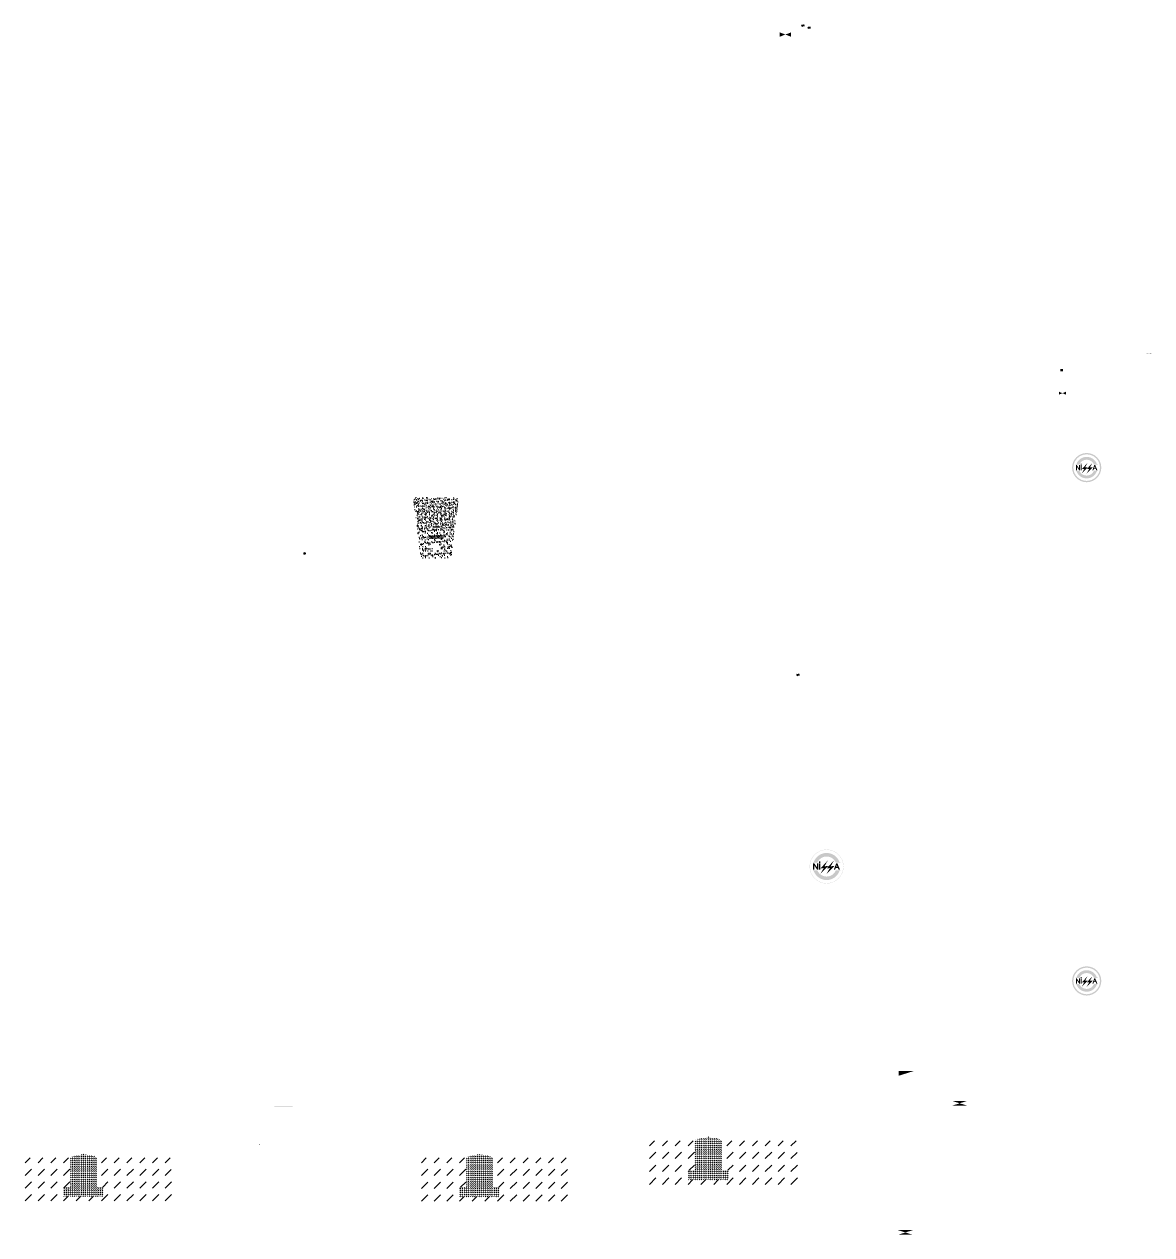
# Model space of a CAD drawing. Header units: metres. Extents: x 665631 to 671054, y 4275967 to 4279024.
# Drawn here: x 669950 to 671054, y 4277838 to 4279024 of the extents above; entities that cross this region are included whole.
import ezdxf

# ---------------------------------------------------------------- set-up
doc = ezdxf.new("R2010")
doc.units = ezdxf.units.M
doc.linetypes.add('T_TOPRAK', pattern=[4.35, 2.35, -1, 0, -1])
doc.layers.get('0').update_dxf_attribs({"color": 5, "lineweight": 0})
doc.layers.add('00-03', color=141, linetype='Continuous')
doc.layers.add('MEV.AD DİREK', color=30, linetype='Continuous')
for name, color, linetype, lineweight in [('GÖRÜNÜŞ 03', 40, 'Continuous', 20), ('KANAL_TIPLER', 5, 'Continuous', 0), ('priz linyesi', 170, 'Continuous', 20), ('YAZI', 30, 'Continuous', 15), ('ÇİZGİ020', 4, 'Continuous', 20)]:
    doc.layers.add(name, color=color, linetype=linetype, lineweight=lineweight)

msp = doc.modelspace()

# ---------------------------------------------------------------- hatches: boundary and pattern name
at = {"linetype": 'Continuous', "lineweight": 25, "ltscale": 3}
h = msp.add_hatch(color=7, dxfattribs=at)
h.paths.add_polyline_path([(670689.3732438901, 4279015.628694859), (670689.3732438901, 4279011.337705956), (670694.972588121, 4279013.483200407)])
h.paths.add_polyline_path([(670694.972588121, 4279013.483200407), (670700.5719323513, 4279011.337705956), (670700.5719323513, 4279015.628694859)])
h = msp.add_hatch(color=7)
h.set_gradient(color1=(17, 22, 90), color2=(17, 22, 90), tint=1)
h.paths.add_polyline_path([(670979.4744885692, 4278591.894796846), (670979.4744885692, 4278586.899616999), (670980.4098053217, 4278586.899616999), (670980.4098053217, 4278590.163145264), (670982.5854908319, 4278586.899616999), (670983.4800767865, 4278586.899616999), (670983.4800767865, 4278591.894796846), (670982.5447600338, 4278591.894796846), (670982.5447600338, 4278588.63126858), (670980.3690745238, 4278591.894796846)])
h.paths.add_polyline_path([(670979.6440007496, 4278591.725284665), (670979.6440007496, 4278587.069129179), (670980.2402931413, 4278587.069129179), (670980.2402931413, 4278590.723005963), (670982.6762109977, 4278587.069129179), (670983.3105646061, 4278587.069129179), (670983.3105646061, 4278591.725284665), (670982.7142722142, 4278591.725284665), (670982.7142722142, 4278588.071407881), (670980.2783543579, 4278591.725284665)], flags=16)
h = msp.add_hatch(color=7)
h.set_gradient(color1=(255, 0, 0), color2=(255, 0, 0), tint=1)
h.paths.add_polyline_path([(670980.2402931413, 4278590.723005963), (670982.6762109977, 4278587.069129179), (670983.3105646061, 4278587.069129179), (670983.3105646061, 4278591.725284665), (670982.7142722142, 4278591.725284665), (670982.7142722142, 4278588.071407881), (670980.2783543579, 4278591.725284665), (670979.6440007496, 4278591.725284665), (670979.6440007496, 4278587.069129179), (670980.2402931413, 4278587.069129179)])
h = msp.add_hatch(color=7)
h.set_gradient(color1=(17, 22, 90), color2=(17, 22, 90), tint=1)
h.paths.add_polyline_path([(670983.9736509376, 4278593.308168925), (670983.9736509376, 4278592.258668523), (670985.0231513396, 4278592.258668523), (670985.0231513396, 4278593.308168925)])
h.paths.add_polyline_path([(670984.1431631179, 4278592.428180704), (670984.1431631179, 4278593.138656745), (670984.8536391592, 4278593.138656745), (670984.8536391592, 4278592.428180704)], flags=16)
h = msp.add_hatch(color=7)
h.set_gradient(color1=(17, 22, 90), color2=(17, 22, 90), tint=1)
h.paths.add_polyline_path([(670984.011712154, 4278591.894796846), (670984.011712154, 4278586.899616999), (670984.972403051, 4278586.899616999), (670984.972403051, 4278591.894796846)])
h.paths.add_polyline_path([(670984.1812243344, 4278591.725284665), (670984.8028908706, 4278591.725284665), (670984.8028908706, 4278587.069129179), (670984.1812243344, 4278587.069129179)], flags=16)
h = msp.add_hatch(color=7)
h.set_gradient(color1=(255, 0, 0), color2=(255, 0, 0), tint=1)
h.paths.add_polyline_path([(670984.8536391592, 4278592.428180704), (670984.8536391592, 4278593.138656745), (670984.1431631179, 4278593.138656745), (670984.1431631179, 4278592.428180704)])
h = msp.add_hatch(color=7)
h.set_gradient(color1=(255, 0, 0), color2=(255, 0, 0), tint=1)
h.paths.add_polyline_path([(670984.8028908706, 4278591.725284665), (670984.1812243344, 4278591.725284665), (670984.1812243344, 4278587.069129179), (670984.8028908706, 4278587.069129179)])
h = msp.add_hatch(color=7)
h.set_gradient(color1=(17, 22, 90), color2=(17, 22, 90), tint=1)
h.paths.add_polyline_path([(670990.8773026491, 4278594.130862197), (670985.3668298946, 4278588.072218343), (670987.7034249799, 4278588.133394961), (670985.1262418166, 4278583.712841319), (670991.2133967177, 4278589.698267911), (670988.3893868795, 4278589.651463819)])
h.paths.add_polyline_path([(670990.3056797137, 4278593.334420317), (670985.6286419469, 4278588.19211994), (670987.9001291426, 4278588.251591906), (670985.8376743031, 4278584.605853635), (670990.9311487713, 4278589.580566398), (670988.1955590446, 4278589.535227749)], flags=16)
h.paths.add_polyline_path([(670988.0020492052, 4278589.988356619), (670987.3445904693, 4278589.050371837), (670990.1350521882, 4278589.160371677), (670988.9383182513, 4278588.152660205), (670989.5601063332, 4278588.922689838), (670986.8323419901, 4278588.780368526)], flags=0)
h = msp.add_hatch(color=7)
h.set_gradient(color1=(255, 0, 0), color2=(255, 0, 0), tint=1)
h.paths.add_polyline_path([(670985.8376743031, 4278584.605853635), (670990.9311487713, 4278589.580566398), (670988.1955590446, 4278589.535227749), (670990.3056797137, 4278593.334420317), (670985.6286419469, 4278588.19211994), (670987.9001291426, 4278588.251591906)])
h.paths.add_polyline_path([(670988.9383182513, 4278588.152660205), (670989.5601063332, 4278588.922689838), (670986.8323419901, 4278588.780368526), (670988.0020492052, 4278589.988356619), (670987.3445904693, 4278589.050371837), (670990.1350521882, 4278589.160371677)], flags=16)
h = msp.add_hatch(color=7)
h.set_gradient(color1=(17, 22, 90), color2=(17, 22, 90), tint=1)
h.paths.add_polyline_path([(670995.6790831033, 4278594.130862197), (670990.1686103487, 4278588.072218343), (670992.5052054342, 4278588.133394961), (670989.9280222707, 4278583.712841319), (670996.0151771719, 4278589.698267911), (670993.1911673337, 4278589.651463819)])
h.paths.add_polyline_path([(670995.1074601678, 4278593.334420317), (670990.4304224012, 4278588.19211994), (670992.7019095968, 4278588.251591906), (670990.6394547573, 4278584.605853635), (670995.7329292254, 4278589.580566398), (670992.9973394988, 4278589.535227749)], flags=16)
h.paths.add_polyline_path([(670992.8038296594, 4278589.988356619), (670992.1463709235, 4278589.050371837), (670994.9368326423, 4278589.160371677), (670993.7400987055, 4278588.152660205), (670994.3618867873, 4278588.922689838), (670991.6341224442, 4278588.780368526)], flags=0)
h = msp.add_hatch(color=7)
h.set_gradient(color1=(255, 0, 0), color2=(255, 0, 0), tint=1)
h.paths.add_polyline_path([(670990.6394547573, 4278584.605853635), (670995.7329292254, 4278589.580566398), (670992.9973394988, 4278589.535227749), (670995.1074601678, 4278593.334420317), (670990.4304224012, 4278588.19211994), (670992.7019095968, 4278588.251591906)])
h.paths.add_polyline_path([(670993.7400987055, 4278588.152660205), (670994.3618867873, 4278588.922689838), (670991.6341224442, 4278588.780368526), (670992.8038296594, 4278589.988356619), (670992.1463709235, 4278589.050371837), (670994.9368326423, 4278589.160371677)], flags=16)
h = msp.add_hatch(color=7)
h.set_gradient(color1=(17, 22, 90), color2=(17, 22, 90), tint=1)
h.paths.add_polyline_path([(670997.4619279896, 4278591.894796846), (670995.5427989479, 4278586.899616999), (670996.5546514271, 4278586.899616999), (670997.0748213859, 4278588.30788201), (670998.7807486531, 4278588.30788201), (670999.3136056842, 4278586.899616999), (671000.3935901267, 4278586.899616999), (670998.3519634864, 4278591.894796846)])
h.paths.add_polyline_path([(670997.5783943649, 4278591.725284665), (670995.7895171893, 4278587.069129179), (670996.4365578698, 4278587.069129179), (670996.9567278287, 4278588.47739419), (670998.8978498704, 4278588.47739419), (670999.4307069014, 4278587.069129179), (671000.1411829429, 4278587.069129179), (670998.2381221176, 4278591.725284665)], flags=16)
h.paths.add_polyline_path([(670997.6418297257, 4278590.342393799), (670997.7687004474, 4278590.76106718), (670997.8955711691, 4278591.230488851), (670997.8955711691, 4278591.205114706), (670998.0351289631, 4278590.786441324), (670998.2127479733, 4278590.266271366), (670998.7075437879, 4278588.984877077), (670997.134346839, 4278588.984877077)], flags=0)
h.paths.add_polyline_path([(670997.802495388, 4278590.28808063), (670997.9076676347, 4278590.635149044), (670998.0534107697, 4278590.208329863), (670998.4603779342, 4278589.154389258), (670997.378685529, 4278589.154389258)], flags=0)
h = msp.add_hatch(color=7)
h.set_gradient(color1=(255, 0, 0), color2=(255, 0, 0), tint=1)
h.paths.add_polyline_path([(670997.134346839, 4278588.984877077), (670996.5019393862, 4278588.923447948), (670995.7895171893, 4278587.069129179), (670996.4365578698, 4278587.069129179), (670996.9567278287, 4278588.47739419), (670998.8978498704, 4278588.47739419), (670999.4307069014, 4278587.069129179), (671000.1411829429, 4278587.069129179), (670998.2381221176, 4278591.725284665), (670997.5783943649, 4278591.725284665), (670996.5019393862, 4278588.923447948), (670997.134346839, 4278588.984877077), (670997.6418297257, 4278590.342393799), (670997.7687004474, 4278590.76106718), (670997.8955711691, 4278591.230488851), (670997.8955711691, 4278591.205114706), (670998.0351289631, 4278590.786441324), (670998.2127479733, 4278590.266271366), (670998.7075437879, 4278588.984877077)])
msp.add_hatch(color=253).paths.add_polyline_path([(670349.723045237, 4278531.950803959), (670349.723045237, 4278530.466587399), (670357.1441280328, 4278530.466587399), (670357.1441280328, 4278531.950803959)])
h = msp.add_hatch(color=7)
h.set_gradient(color1=(17, 22, 90), color2=(17, 22, 90), tint=1)
h.paths.add_polyline_path([(670722.1118797669, 4278201.924534976), (670722.1118797669, 4278195.636537345), (670723.2892687111, 4278195.636537345), (670723.2892687111, 4278199.744709349), (670726.0280500473, 4278195.636537345), (670727.1541665309, 4278195.636537345), (670727.1541665309, 4278201.924534976), (670725.9767775869, 4278201.924534976), (670725.9767775869, 4278197.816362972), (670723.2379962505, 4278201.924534976)])
h.paths.add_polyline_path([(670722.3252639135, 4278201.71115083), (670722.3252639135, 4278195.849921491), (670723.0758845645, 4278195.849921491), (670723.0758845645, 4278200.44946931), (670726.142249777, 4278195.849921491), (670726.9407823844, 4278195.849921491), (670726.9407823844, 4278201.71115083), (670726.1901617334, 4278201.71115083), (670726.1901617334, 4278197.111603011), (670723.123796521, 4278201.71115083)], flags=16)
h = msp.add_hatch(color=7)
h.set_gradient(color1=(255, 0, 0), color2=(255, 0, 0), tint=1)
h.paths.add_polyline_path([(670723.0758845645, 4278200.44946931), (670726.142249777, 4278195.849921491), (670726.9407823844, 4278195.849921491), (670726.9407823844, 4278201.71115083), (670726.1901617334, 4278201.71115083), (670726.1901617334, 4278197.111603011), (670723.123796521, 4278201.71115083), (670722.3252639135, 4278201.71115083), (670722.3252639135, 4278195.849921491), (670723.0758845645, 4278195.849921491)])
h = msp.add_hatch(color=7)
h.set_gradient(color1=(17, 22, 90), color2=(17, 22, 90), tint=1)
h.paths.add_polyline_path([(670727.7754841188, 4278203.70370621), (670727.7754841188, 4278202.382581397), (670729.0966089324, 4278202.382581397), (670729.0966089324, 4278203.70370621)])
h.paths.add_polyline_path([(670727.9888682654, 4278202.595965544), (670727.9888682654, 4278203.490322064), (670728.8832247858, 4278203.490322064), (670728.8832247858, 4278202.595965544)], flags=16)
h = msp.add_hatch(color=7)
h.set_gradient(color1=(17, 22, 90), color2=(17, 22, 90), tint=1)
h.paths.add_polyline_path([(670727.8233960753, 4278201.924534976), (670727.8233960753, 4278195.636537345), (670729.0327263237, 4278195.636537345), (670729.0327263237, 4278201.924534976)])
h.paths.add_polyline_path([(670728.0367802219, 4278201.71115083), (670728.8193421771, 4278201.71115083), (670728.8193421771, 4278195.849921491), (670728.0367802219, 4278195.849921491)], flags=16)
h = msp.add_hatch(color=7)
h.set_gradient(color1=(255, 0, 0), color2=(255, 0, 0), tint=1)
h.paths.add_polyline_path([(670728.8832247858, 4278202.595965544), (670728.8832247858, 4278203.490322064), (670727.9888682654, 4278203.490322064), (670727.9888682654, 4278202.595965544)])
h = msp.add_hatch(color=7)
h.set_gradient(color1=(255, 0, 0), color2=(255, 0, 0), tint=1)
h.paths.add_polyline_path([(670728.8193421771, 4278201.71115083), (670728.0367802219, 4278201.71115083), (670728.0367802219, 4278195.849921491), (670728.8193421771, 4278195.849921491)])
h = msp.add_hatch(color=7)
h.set_gradient(color1=(17, 22, 90), color2=(17, 22, 90), tint=1)
h.paths.add_polyline_path([(670736.4658910604, 4278204.739323246), (670729.5292359861, 4278197.112623231), (670732.4705723971, 4278197.189633157), (670729.226380571, 4278191.624982498), (670736.8889706638, 4278199.159515665), (670733.3340701956, 4278199.100598063)])
h.paths.add_polyline_path([(670735.7463246435, 4278203.736751805), (670729.8588084169, 4278197.263556928), (670732.7181861663, 4278197.338421016), (670730.121941077, 4278192.749118064), (670736.5336732623, 4278199.011351463), (670733.0900771854, 4278198.95427858)], flags=16)
h.paths.add_polyline_path([(670732.8464844723, 4278199.524683121), (670732.0188668285, 4278198.343935626), (670735.5315364858, 4278198.482404861), (670734.0250721758, 4278197.213884498), (670734.8077871344, 4278198.183207857), (670731.3740417524, 4278198.004051931)], flags=0)
h = msp.add_hatch(color=7)
h.set_gradient(color1=(255, 0, 0), color2=(255, 0, 0), tint=1)
h.paths.add_polyline_path([(670730.121941077, 4278192.749118064), (670736.5336732623, 4278199.011351463), (670733.0900771854, 4278198.95427858), (670735.7463246435, 4278203.736751805), (670729.8588084169, 4278197.263556928), (670732.7181861663, 4278197.338421016)])
h.paths.add_polyline_path([(670734.0250721758, 4278197.213884498), (670734.8077871344, 4278198.183207857), (670731.3740417524, 4278198.004051931), (670732.8464844723, 4278199.524683121), (670732.0188668285, 4278198.343935626), (670735.5315364858, 4278198.482404861)], flags=16)
h = msp.add_hatch(color=7)
h.set_gradient(color1=(17, 22, 90), color2=(17, 22, 90), tint=1)
h.paths.add_polyline_path([(670742.5104350112, 4278204.739323246), (670735.5737799368, 4278197.112623231), (670738.5151163479, 4278197.189633157), (670735.2709245218, 4278191.624982498), (670742.9335146145, 4278199.159515665), (670739.3786141464, 4278199.100598063)])
h.paths.add_polyline_path([(670741.7908685943, 4278203.736751805), (670735.9033523677, 4278197.263556928), (670738.7627301171, 4278197.338421016), (670736.1664850279, 4278192.749118064), (670742.5782172132, 4278199.011351463), (670739.1346211362, 4278198.95427858)], flags=16)
h.paths.add_polyline_path([(670738.891028423, 4278199.524683121), (670738.0634107793, 4278198.343935626), (670741.5760804366, 4278198.482404861), (670740.0696161266, 4278197.213884498), (670740.8523310851, 4278198.183207857), (670737.4185857032, 4278198.004051931)], flags=0)
h = msp.add_hatch(color=7)
h.set_gradient(color1=(255, 0, 0), color2=(255, 0, 0), tint=1)
h.paths.add_polyline_path([(670736.1664850279, 4278192.749118064), (670742.5782172132, 4278199.011351463), (670739.1346211362, 4278198.95427858), (670741.7908685943, 4278203.736751805), (670735.9033523677, 4278197.263556928), (670738.7627301171, 4278197.338421016)])
h.paths.add_polyline_path([(670740.0696161266, 4278197.213884498), (670740.8523310851, 4278198.183207857), (670737.4185857032, 4278198.004051931), (670738.891028423, 4278199.524683121), (670738.0634107793, 4278198.343935626), (670741.5760804366, 4278198.482404861)], flags=16)
h = msp.add_hatch(color=7)
h.set_gradient(color1=(17, 22, 90), color2=(17, 22, 90), tint=1)
h.paths.add_polyline_path([(670744.7547034395, 4278201.924534976), (670742.3388787364, 4278195.636537345), (670743.6126118528, 4278195.636537345), (670744.2674085909, 4278197.409279734), (670746.4148521154, 4278197.409279734), (670747.0856195057, 4278195.636537345), (670748.4451180274, 4278195.636537345), (670745.8750917474, 4278201.924534976)])
h.paths.add_polyline_path([(670744.9013128339, 4278201.71115083), (670742.6494508809, 4278195.849921491), (670743.4639541405, 4278195.849921491), (670744.1187508786, 4278197.62266388), (670746.5622606573, 4278197.62266388), (670747.2330280475, 4278195.849921491), (670748.1273845679, 4278195.849921491), (670745.7317867456, 4278201.71115083)], flags=16)
h.paths.add_polyline_path([(670744.9811660945, 4278199.970349746), (670745.1408726161, 4278200.497381266), (670745.3005791376, 4278201.088295396), (670745.3005791376, 4278201.056354092), (670745.4762563112, 4278200.529322571), (670745.6998454414, 4278199.874525833), (670746.3227008751, 4278198.261489966), (670744.3423400087, 4278198.261489966)], flags=0)
h.paths.add_polyline_path([(670745.1834141286, 4278199.90197962), (670745.3158063265, 4278200.338873872), (670745.4992696883, 4278199.801588312), (670746.0115652703, 4278198.474874113), (670744.6499167429, 4278198.474874113)], flags=0)
h = msp.add_hatch(color=7)
h.set_gradient(color1=(255, 0, 0), color2=(255, 0, 0), tint=1)
h.paths.add_polyline_path([(670744.3423400087, 4278198.261489966), (670743.5462572474, 4278198.184162176), (670742.6494508809, 4278195.849921491), (670743.4639541405, 4278195.849921491), (670744.1187508786, 4278197.62266388), (670746.5622606573, 4278197.62266388), (670747.2330280475, 4278195.849921491), (670748.1273845679, 4278195.849921491), (670745.7317867456, 4278201.71115083), (670744.9013128339, 4278201.71115083), (670743.5462572474, 4278198.184162176), (670744.3423400087, 4278198.261489966), (670744.9811660945, 4278199.970349746), (670745.1408726161, 4278200.497381266), (670745.3005791376, 4278201.088295396), (670745.3005791376, 4278201.056354092), (670745.4762563112, 4278200.529322571), (670745.6998454414, 4278199.874525833), (670746.3227008751, 4278198.261489966)])
h = msp.add_hatch(color=7)
h.set_gradient(color1=(17, 22, 90), color2=(17, 22, 90), tint=1)
h.paths.add_polyline_path([(670979.4744993574, 4278089.20868009), (670979.4744993574, 4278084.213500244), (670980.4098161099, 4278084.213500244), (670980.4098161099, 4278087.477028509), (670982.5855016201, 4278084.213500244), (670983.4800875747, 4278084.213500244), (670983.4800875747, 4278089.20868009), (670982.544770822, 4278089.20868009), (670982.544770822, 4278085.945151825), (670980.369085312, 4278089.20868009)])
h.paths.add_polyline_path([(670979.6440115378, 4278089.03916791), (670979.6440115378, 4278084.383012424), (670980.2403039295, 4278084.383012424), (670980.2403039295, 4278088.036889208), (670982.676221786, 4278084.383012424), (670983.3105753943, 4278084.383012424), (670983.3105753943, 4278089.03916791), (670982.7142830024, 4278089.03916791), (670982.7142830024, 4278085.385291126), (670980.2783651461, 4278089.03916791)], flags=16)
h = msp.add_hatch(color=7)
h.set_gradient(color1=(255, 0, 0), color2=(255, 0, 0), tint=1)
h.paths.add_polyline_path([(670980.2403039295, 4278088.036889208), (670982.676221786, 4278084.383012424), (670983.3105753943, 4278084.383012424), (670983.3105753943, 4278089.03916791), (670982.7142830024, 4278089.03916791), (670982.7142830024, 4278085.385291126), (670980.2783651461, 4278089.03916791), (670979.6440115378, 4278089.03916791), (670979.6440115378, 4278084.383012424), (670980.2403039295, 4278084.383012424)])
h = msp.add_hatch(color=7)
h.set_gradient(color1=(17, 22, 90), color2=(17, 22, 90), tint=1)
h.paths.add_polyline_path([(670983.9736617258, 4278090.62205217), (670983.9736617258, 4278089.572551768), (670985.0231621278, 4278089.572551768), (670985.0231621278, 4278090.62205217)])
h.paths.add_polyline_path([(670984.1431739061, 4278089.742063949), (670984.1431739061, 4278090.45253999), (670984.8536499474, 4278090.45253999), (670984.8536499474, 4278089.742063949)], flags=16)
h = msp.add_hatch(color=7)
h.set_gradient(color1=(17, 22, 90), color2=(17, 22, 90), tint=1)
h.paths.add_polyline_path([(670984.0117229422, 4278089.20868009), (670984.0117229422, 4278084.213500244), (670984.9724138392, 4278084.213500244), (670984.9724138392, 4278089.20868009)])
h.paths.add_polyline_path([(670984.1812351226, 4278089.03916791), (670984.8029016588, 4278089.03916791), (670984.8029016588, 4278084.383012424), (670984.1812351226, 4278084.383012424)], flags=16)
h = msp.add_hatch(color=7)
h.set_gradient(color1=(255, 0, 0), color2=(255, 0, 0), tint=1)
h.paths.add_polyline_path([(670984.8536499474, 4278089.742063949), (670984.8536499474, 4278090.45253999), (670984.1431739061, 4278090.45253999), (670984.1431739061, 4278089.742063949)])
h = msp.add_hatch(color=7)
h.set_gradient(color1=(255, 0, 0), color2=(255, 0, 0), tint=1)
h.paths.add_polyline_path([(670984.8029016588, 4278089.03916791), (670984.1812351226, 4278089.03916791), (670984.1812351226, 4278084.383012424), (670984.8029016588, 4278084.383012424)])
h = msp.add_hatch(color=7)
h.set_gradient(color1=(17, 22, 90), color2=(17, 22, 90), tint=1)
h.paths.add_polyline_path([(670990.8773134373, 4278091.444745442), (670985.3668406828, 4278085.386101588), (670987.7034357681, 4278085.447278206), (670985.1262526048, 4278081.026724564), (670991.2134075059, 4278087.012151156), (670988.3893976677, 4278086.965347064)])
h.paths.add_polyline_path([(670990.3056905019, 4278090.648303562), (670985.6286527351, 4278085.506003185), (670987.9001399308, 4278085.565475151), (670985.8376850913, 4278081.91973688), (670990.9311595595, 4278086.894449643), (670988.1955698328, 4278086.849110994)], flags=16)
h.paths.add_polyline_path([(670988.0020599935, 4278087.302239864), (670987.3446012575, 4278086.364255082), (670990.1350629764, 4278086.474254922), (670988.9383290395, 4278085.46654345), (670989.5601171214, 4278086.236573083), (670986.8323527783, 4278086.094251771)], flags=0)
h = msp.add_hatch(color=7)
h.set_gradient(color1=(255, 0, 0), color2=(255, 0, 0), tint=1)
h.paths.add_polyline_path([(670985.8376850913, 4278081.91973688), (670990.9311595595, 4278086.894449643), (670988.1955698328, 4278086.849110994), (670990.3056905019, 4278090.648303562), (670985.6286527351, 4278085.506003185), (670987.9001399308, 4278085.565475151)])
h.paths.add_polyline_path([(670988.9383290395, 4278085.46654345), (670989.5601171214, 4278086.236573083), (670986.8323527783, 4278086.094251771), (670988.0020599935, 4278087.302239864), (670987.3446012575, 4278086.364255082), (670990.1350629764, 4278086.474254922)], flags=16)
h = msp.add_hatch(color=7)
h.set_gradient(color1=(17, 22, 90), color2=(17, 22, 90), tint=1)
h.paths.add_polyline_path([(670995.6790938915, 4278091.444745442), (670990.1686211369, 4278085.386101588), (670992.5052162224, 4278085.447278206), (670989.9280330589, 4278081.026724564), (670996.0151879601, 4278087.012151156), (670993.191178122, 4278086.965347064)])
h.paths.add_polyline_path([(670995.107470956, 4278090.648303562), (670990.4304331894, 4278085.506003185), (670992.701920385, 4278085.565475151), (670990.6394655455, 4278081.91973688), (670995.7329400136, 4278086.894449643), (670992.997350287, 4278086.849110994)], flags=16)
h.paths.add_polyline_path([(670992.8038404476, 4278087.302239864), (670992.1463817117, 4278086.364255082), (670994.9368434305, 4278086.474254922), (670993.7401094937, 4278085.46654345), (670994.3618975756, 4278086.236573083), (670991.6341332324, 4278086.094251771)], flags=0)
h = msp.add_hatch(color=7)
h.set_gradient(color1=(255, 0, 0), color2=(255, 0, 0), tint=1)
h.paths.add_polyline_path([(670990.6394655455, 4278081.91973688), (670995.7329400136, 4278086.894449643), (670992.997350287, 4278086.849110994), (670995.107470956, 4278090.648303562), (670990.4304331894, 4278085.506003185), (670992.701920385, 4278085.565475151)])
h.paths.add_polyline_path([(670993.7401094937, 4278085.46654345), (670994.3618975756, 4278086.236573083), (670991.6341332324, 4278086.094251771), (670992.8038404476, 4278087.302239864), (670992.1463817117, 4278086.364255082), (670994.9368434305, 4278086.474254922)], flags=16)
h = msp.add_hatch(color=7)
h.set_gradient(color1=(17, 22, 90), color2=(17, 22, 90), tint=1)
h.paths.add_polyline_path([(670997.4619387778, 4278089.20868009), (670995.5428097361, 4278084.213500244), (670996.5546622153, 4278084.213500244), (670997.0748321741, 4278085.621765255), (670998.7807594413, 4278085.621765255), (670999.3136164724, 4278084.213500244), (671000.3936009149, 4278084.213500244), (670998.3519742746, 4278089.20868009)])
h.paths.add_polyline_path([(670997.5784051531, 4278089.03916791), (670995.7895279775, 4278084.383012424), (670996.436568658, 4278084.383012424), (670996.9567386169, 4278085.791277435), (670998.8978606586, 4278085.791277435), (670999.4307176896, 4278084.383012424), (671000.1411937311, 4278084.383012424), (670998.2381329058, 4278089.03916791)], flags=16)
h.paths.add_polyline_path([(670997.6418405139, 4278087.656277044), (670997.7687112356, 4278088.074950425), (670997.8955819573, 4278088.544372096), (670997.8955819573, 4278088.518997951), (670998.0351397513, 4278088.100324569), (670998.2127587615, 4278087.580154611), (670998.7075545761, 4278086.298760322), (670997.1343576272, 4278086.298760322)], flags=0)
h.paths.add_polyline_path([(670997.8025061762, 4278087.601963875), (670997.9076784229, 4278087.949032289), (670998.0534215579, 4278087.522213108), (670998.4603887224, 4278086.468272503), (670997.3786963172, 4278086.468272503)], flags=0)
h = msp.add_hatch(color=7)
h.set_gradient(color1=(255, 0, 0), color2=(255, 0, 0), tint=1)
h.paths.add_polyline_path([(670997.1343576272, 4278086.298760322), (670996.5019501745, 4278086.237331193), (670995.7895279775, 4278084.383012424), (670996.436568658, 4278084.383012424), (670996.9567386169, 4278085.791277435), (670998.8978606586, 4278085.791277435), (670999.4307176896, 4278084.383012424), (671000.1411937311, 4278084.383012424), (670998.2381329058, 4278089.03916791), (670997.5784051531, 4278089.03916791), (670996.5019501745, 4278086.237331193), (670997.1343576272, 4278086.298760322), (670997.6418405139, 4278087.656277044), (670997.7687112356, 4278088.074950425), (670997.8955819573, 4278088.544372096), (670997.8955819573, 4278088.518997951), (670998.0351397513, 4278088.100324569), (670998.2127587615, 4278087.580154611), (670998.7075545761, 4278086.298760322)])
h = msp.add_hatch(color=1)
h.set_gradient(color1=(255, 0, 0), color2=(255, 0, 0), tint=1)
h.paths.add_polyline_path([(670805.9732226636, 4277998.439803822), (670805.9732226636, 4277993.907039932), (670820.4043742475, 4277998.439803822)])
h = msp.add_hatch(color=1)
h.set_gradient(color1=(255, 0, 0), color2=(255, 0, 0), tint=1)
h.paths.add_polyline_path([(670872.851814542, 4277969.190356823), (670858.4206629581, 4277969.190356823), (670865.63623875, 4277966.923974878)])
h.paths.add_polyline_path([(670872.851814542, 4277964.657592933), (670865.63623875, 4277966.923974878), (670858.4206629581, 4277964.657592933)])
at = {"linetype": 'T_TOPRAK'}
h = msp.add_hatch(dxfattribs=at)
h.set_pattern_fill('DASH', color=0, scale=2.805, angle=45, style=0)
h.set_pattern_definition([(45, (670133.6600367838, 4277874.944981272), (8.304468224196171e-16, 12.59480920979948), [8.905874999999998, -8.905874999999998])])
edge = h.paths.add_edge_path()
edge.add_line((670560.8217146547, 4277930.257462607), (670606.613895021, 4277930.257462607))
edge.add_line((670606.613895021, 4277931.192462607), (670606.613895021, 4277901.272462606))
edge.add_line((670600.0688950211, 4277901.272462606), (670606.6138950211, 4277901.272462606))
edge.add_line((670600.0688950211, 4277891.922462607), (670600.0688950211, 4277901.272462606))
edge.add_line((670600.0688950211, 4277891.922462607), (670639.3388950212, 4277891.922462607))
edge.add_line((670639.338895021, 4277891.922462607), (670639.338895021, 4277901.272462606))
edge.add_line((670632.7938950211, 4277901.272462606), (670639.3388950212, 4277901.272462606))
edge.add_line((670632.7938950211, 4277931.192462607), (670632.7938950211, 4277901.272462606))
edge.add_line((670632.7938950211, 4277930.257462607), (670706.3806193579, 4277930.257462607))
edge.add_line((670707.0477683205, 4277883.640537824), (670706.3806193578, 4277930.257462608))
edge.add_line((670560.8217146547, 4277883.640537824), (670707.0477683204, 4277883.640537824))
edge.add_line((670560.8217146547, 4277930.257462607), (670560.8217146547, 4277883.640537823))
h = msp.add_hatch(dxfattribs=at)
h.set_pattern_fill('DASH', color=0, scale=0.4675, angle=135, style=0)
h.set_pattern_definition([(135, (670347.0341165394, 4277862.027058712), (-2.099134868299915, 2.076117056049043e-16), [1.4843125, -1.4843125])])
h.paths.add_polyline_path([(670606.613895021, 4277931.192462607), (670619.703895021, 4277933.997462607), (670632.7938950211, 4277931.192462607), (670632.7938950211, 4277901.272462606), (670639.338895021, 4277901.272462606), (670639.338895021, 4277891.922462607), (670600.0688950211, 4277891.922462607), (670600.0688950211, 4277901.272462606), (670606.613895021, 4277901.272462606)])
h = msp.add_hatch(dxfattribs=at)
h.set_pattern_fill('DASH', color=0, scale=0.462, angle=135, style=0)
h.set_pattern_definition([(135, (669738.3634141955, 4277846.063196567), (-2.074439163966972, 1.847999999999999e-16), [1.46685, -1.46685])])
h.paths.add_polyline_path([(669994.8893129308, 4277914.414889826), (670007.8253129305, 4277917.18688983), (670020.7613129303, 4277914.414889826), (670020.7613129303, 4277884.846889828), (670027.2293129301, 4277884.846889828), (670027.2293129301, 4277875.60688983), (669988.4213129298, 4277875.60688983), (669988.4213129298, 4277884.846889828), (669994.8893129308, 4277884.846889828)])
h = msp.add_hatch(dxfattribs=at)
h.set_pattern_fill('DASH', color=0, scale=0.462, angle=135, style=0)
h.set_pattern_definition([(135, (670126.1674210577, 4277845.931867526), (-2.074439163966972, 1.847999999999999e-16), [1.46685, -1.46685])])
h.paths.add_polyline_path([(670382.6933197925, 4277914.28356079), (670395.6293197923, 4277917.05556079), (670408.5653197926, 4277914.28356079), (670408.5653197926, 4277884.715560791), (670415.0333197925, 4277884.715560791), (670415.0333197925, 4277875.475560789), (670376.225319792, 4277875.475560789), (670376.225319792, 4277884.715560791), (670382.6933197925, 4277884.715560791)])
h = msp.add_hatch(dxfattribs=at)
h.set_pattern_fill('DASH', color=0, scale=2.772, angle=45, style=0)
h.set_pattern_definition([(44.99999999999999, (669527.4996177307, 4277858.829143565), (7.392000000000001e-16, 12.44663498380184), [8.801099999999996, -8.801099999999996])])
edge = h.paths.add_edge_path()
edge.add_line((669949.6358640975, 4277913.490889823), (669994.8893129308, 4277913.490889823))
edge.add_line((669994.8893129308, 4277914.414889823), (669994.8893129308, 4277884.846889824))
edge.add_line((669988.4213129298, 4277884.846889824), (669994.8893129303, 4277884.846889824))
edge.add_line((669988.4213129298, 4277875.606889822), (669988.4213129298, 4277884.846889824))
edge.add_line((669988.4213129298, 4277875.606889822), (670027.2293129301, 4277875.606889822))
edge.add_line((670027.2293129301, 4277875.606889822), (670027.2293129301, 4277884.846889824))
edge.add_line((670020.7613129303, 4277884.846889824), (670027.2293129301, 4277884.846889824))
edge.add_line((670020.7613129303, 4277914.414889823), (670020.7613129303, 4277884.846889824))
edge.add_line((670020.7613129303, 4277913.490889823), (670093.4823110979, 4277913.490889823))
edge.add_line((670094.1416112498, 4277867.42239945), (670093.4823110983, 4277913.490889827))
edge.add_line((669949.6358640975, 4277867.42239945), (670094.1416112498, 4277867.42239945))
edge.add_line((669949.6358640975, 4277913.490889823), (669949.6358640975, 4277867.42239945))
h = msp.add_hatch(dxfattribs=at)
h.set_pattern_fill('DASH', color=0, scale=2.772, angle=45, style=0)
h.set_pattern_definition([(44.99999999999999, (669915.3036245935, 4277858.697814525), (7.392000000000001e-16, 12.44663498380184), [8.801099999999996, -8.801099999999996])])
edge = h.paths.add_edge_path()
edge.add_line((670337.4398709594, 4277913.359560782), (670382.693319792, 4277913.359560782))
edge.add_line((670382.6933197925, 4277914.283560786), (670382.6933197925, 4277884.715560787))
edge.add_line((670376.225319792, 4277884.715560784), (670382.6933197924, 4277884.715560784))
edge.add_line((670376.225319792, 4277875.475560785), (670376.225319792, 4277884.715560788))
edge.add_line((670376.225319792, 4277875.475560785), (670415.0333197924, 4277875.475560785))
edge.add_line((670415.0333197925, 4277875.475560785), (670415.0333197925, 4277884.715560788))
edge.add_line((670408.5653197926, 4277884.715560784), (670415.0333197925, 4277884.715560784))
edge.add_line((670408.5653197926, 4277914.283560786), (670408.5653197926, 4277884.715560787))
edge.add_line((670408.5653197926, 4277913.359560782), (670481.2863179602, 4277913.359560782))
edge.add_line((670481.9456181116, 4277867.29107041), (670481.2863179601, 4277913.359560787))
edge.add_line((670337.4398709594, 4277867.29107041), (670481.9456181116, 4277867.29107041))
edge.add_line((670337.4398709594, 4277913.359560782), (670337.4398709594, 4277867.291070409))
h = msp.add_hatch(color=1)
h.set_gradient(color1=(255, 0, 0), color2=(255, 0, 0), tint=1)
h.paths.add_polyline_path([(670819.6785106981, 4277842.67775492), (670805.2473591142, 4277842.67775492), (670812.4629349061, 4277840.411372975)])
h.paths.add_polyline_path([(670819.6785106981, 4277838.14499103), (670812.4629349061, 4277840.411372975), (670805.2473591142, 4277838.14499103)])
at = {"layer": '00-03'}
h = msp.add_hatch(dxfattribs=at)
h.set_pattern_fill('AR-CONC', scale=0.7421082795990867, style=0)
h.set_pattern_definition([(49.99999999999999, (673206.168427857, 4274852.067309058), (5.322847201347719, -0.4656887893310327), [0.5565812096993146, -6.122393306692469]), (355, (673206.168427857, 4274852.067309058), (-1.029685134796224, 5.58208010268082), [0.4452649677594516, -4.897914645353977]), (100.4513999999998, (673206.6119984429, 4274852.028501694), (4.293166019957241, 5.116387924464365), [0.4730212274221802, -5.203233664907795]), (46.18419999999995, (673206.168427857, 4274853.551525618), (7.920084185131025, -1.228330309646441), [0.8348718145489702, -9.183589960038685]), (96.63559999999993, (673206.8284348053, 4274853.449164345), (6.936209324201761, 7.229009373006521), [0.7095318633965064, -7.804849250619649]), (351.1842000000001, (673206.168427857, 4274853.551525618), (6.936203681098523, 7.229014790581617), [0.6678974516391781, -7.346871968030965]), (21, (673206.9105361366, 4274853.180471479), (4.429696655281944, -2.987868122857474), [0.5565812096993147, -6.12239330669247]), (326, (673206.9105361366, 4274853.180471479), (1.805663223724059, 5.381398523809204), [0.4452649677594519, -4.897914645353976]), (71.45140000000002, (673207.2796773658, 4274852.931482234), (6.235361693768322, 2.393525520316615), [0.473021227422172, -5.203233664907708]), (37.49999999999998, (673206.168427857, 4274852.067309058), (0.09023929309688387, 2.470432851558643), [0, -4.838545982986045, 0, -4.972125473313884, 0, -4.91646735234395]), (7.500000000000011, (673206.168427857, 4274852.067309058), (1.952260818461203, 2.92696196958749), [0, -2.834853628068507, 0, -4.727229741046181, 0, -1.873823405987692]), (327.5, (673204.5135263932, 4274852.067309058), (3.961540497192997, -0.1673815705937866), [0, -1.855270698997716, 0, -5.788444580872878, 0, -7.680820693850552]), (317.5, (673203.7714181138, 4274852.067309058), (4.327872848166598, 0.742887362179332), [0, -2.411851908697032, 0, -3.844120888323268, 0, -5.454495855053288])])
h.paths.add_polyline_path([(670334.6296801368, 4278527.356361336), (670338.8606275053, 4278528.990202491), (670346.3426424236, 4278529.179528126), (670352.1198842652, 4278528.706223759), (670360.075438321, 4278529.368847278), (670365.56855668, 4278528.138259816), (670371.202873232, 4278529.319046385), (670375.0568572568, 4278560.150918583), (670330.5303604809, 4278560.150918583)])
h.paths.add_polyline_path([(670349.723045237, 4278531.950803959), (670357.1441280328, 4278531.950803959), (670357.1441280328, 4278530.466587399), (670349.723045237, 4278530.466587399)], flags=16)
h = msp.add_hatch(dxfattribs=at)
h.set_pattern_fill('AR-SAND', scale=0.09155160000000002, style=0)
h.set_pattern_definition([(37.49999999999998, (652787.9842927825, 4256251.036919187), (-0.146485425197413, 4.480656493868102), [0, -3.5346241728, 0, -3.953198088, 0, -3.77879229]), (7.500000000000001, (652787.9842927825, 4256251.036919187), (4.115457580853717, 6.562648487719373), [0, -1.9068367248, 0, -3.1858125768, 0, -1.220840586]), (327.5, (652785.1240376957, 4256251.036919187), (7.241661708339787, 0.01315765568163502), [0, -1.162705320000001, 0, -4.185739152000001, 0, -5.464715004000001]), (317.5, (652785.1240376957, 4256251.036919187), (6.990481491416278, 2.040953623111537), [0, -0.5813526600000002, 0, -2.7439845552, 0, -3.139304364])])
h.paths.add_polyline_path([(670371.202873232, 4278529.319046385), (670365.56855668, 4278528.138259816), (670360.075438321, 4278529.368847278), (670352.1198842652, 4278528.706223759), (670346.3426424236, 4278529.179528126), (670338.8606275053, 4278528.990202491), (670334.6296801368, 4278527.356361336), (670337.9514432767, 4278500.782256217), (670367.635774461, 4278500.782256217)])
h.paths.add_polyline_path([(670348.5820723245, 4278512.284934551, -1), (670356.7452633999, 4278512.284934551, -1)], flags=16)
h = msp.add_hatch(dxfattribs=at)
h.set_pattern_fill('AR-SAND', color=256, scale=0.01484216559198173, style=0)
h.set_pattern_definition([(37.49999999999998, (681852.7697171833, 4234863.740522918), (-0.02374792944734836, 0.7263952311349949), [0, -0.5730263291752312, 0, -0.6408847102617713, 0, -0.612610384809046]), (7.500000000000011, (681852.7697171833, 4234863.740522918), (0.6671899005785529, 1.063923684312448), [0, -0.3091326249497952, 0, -0.5164776782697795, 0, -0.197920278169076]), (327.5, (681852.306018246, 4234863.740522918), (1.174003974111784, 0.002133093298523419), [0, -0.1884955030181681, 0, -0.6785838108654049, 0, -0.8859288641853896]), (317.5, (681852.306018246, 4234863.740522918), (1.133283130641997, 0.3308753931092023), [0, -0.09424775150908411, 0, -0.4448493871228761, 0, -0.5089378581490532])])
h.paths.add_polyline_path([(670345.7435802129, 4278523.237973488), (670345.7435802129, 4278519.527432089), (670359.8436375248, 4278519.527432089), (670359.8436375248, 4278523.237973488)])
at = {"layer": 'GÖRÜNÜŞ 03'}
msp.add_hatch(color=256, dxfattribs=at).paths.add_polyline_path([(670180.5214345299, 4277927.138469537), (670179.9314463513, 4277927.138469537), (670179.5974937507, 4277926.362309536), (670180.1720932792, 4277926.362309536)])
at = {"layer": 'KANAL_TIPLER', "lineweight": 0}
msp.add_hatch(color=1, dxfattribs=at).paths.add_polyline_path([(670225.5270928474, 4278505.32467779), (670225.4133186695, 4278505.859943213), (670225.0916687254, 4278506.30265638), (670224.617759212, 4278506.576268166), (670224.0735333896, 4278506.633468606), (670223.5530928472, 4278506.464367222), (670223.1464264827, 4278506.098203182), (670222.9238506049, 4278505.598289575), (670222.9238506049, 4278505.051066006), (670223.1464264827, 4278504.551152397), (670223.5530928472, 4278504.184988359), (670224.0735333896, 4278504.015886975), (670224.617759212, 4278504.073087415), (670225.0916687254, 4278504.346699199), (670225.4133186695, 4278504.789412368), (670225.5270928474, 4278505.32467779)])
at = {"layer": 'MEV.AD DİREK'}
h = msp.add_hatch(color=256, dxfattribs=at)
h.dxf.hatch_style = 1
h.paths.add_polyline_path([(670711.1605235274, 4279023.142653359), (670711.09400506, 4279023.616142221), (670710.3465827397, 4279022.062638703), (670711.4931158639, 4279020.775209055), (670711.4265973967, 4279021.248697916), (670713.7940417012, 4279021.581290253), (670713.5279678315, 4279023.475245696)])
h = msp.add_hatch(color=256, dxfattribs=at)
h.dxf.hatch_style = 1
h.paths.add_polyline_path([(670717.2672724138, 4279021.020125275), (670717.2007539464, 4279021.493614136), (670716.4533316261, 4279019.940110618), (670717.5998647503, 4279018.652680971), (670717.5333462831, 4279019.126169831), (670719.9007905876, 4279019.458762168), (670719.6347167179, 4279021.352717611)])
h = msp.add_hatch(color=256, dxfattribs=at)
h.dxf.hatch_style = 1
h.paths.add_polyline_path([(670706.3027429447, 4278387.306743629), (670706.2362244773, 4278387.780232491), (670705.488802157, 4278386.226728973), (670706.6353352811, 4278384.939299325), (670706.568816814, 4278385.412788186), (670708.9362611185, 4278385.745380523), (670708.6701872487, 4278387.639335966)])
at = {"layer": 'priz linyesi', "lineweight": -3}
for points in [[(671048.7947209359, 4278701.428404059), (671048.2730193933, 4278701.428404061), (671048.2730193933, 4278700.965148296), (671048.7947209359, 4278700.965148296)], [(671049.9757461038, 4278701.428404059), (671049.4540445611, 4278701.428404061), (671049.4540445614, 4278700.965148296), (671049.9757461038, 4278700.965148296)], [(671051.2003053895, 4278701.428404059), (671050.6786038467, 4278701.428404061), (671050.678603847, 4278700.965148296), (671051.2003053895, 4278700.965148296)], [(671051.9537759686, 4278700.965148297), (671052.4754775113, 4278700.965148294), (671052.4754775113, 4278701.428404059), (671051.9537759686, 4278701.428404061)], [(671052.5696244653, 4278700.965148297), (671053.0913260079, 4278700.965148296), (671053.0913260079, 4278701.428404059), (671052.5696244653, 4278701.428404061)], [(671053.2001023134, 4278700.965148297), (671053.7218038558, 4278700.965148297), (671053.7218038558, 4278701.428404061), (671053.2001023132, 4278701.428404059)], [(670964.1267419697, 4278683.616589919), (670966.7222720322, 4278683.616589919), (670966.7222720322, 4278685.936616032), (670964.1267419697, 4278685.936616032)]]:
    msp.add_hatch(color=7, dxfattribs=at).paths.add_polyline_path(points)
h = msp.add_hatch(color=7, dxfattribs=at)
h.paths.add_polyline_path([(670966.2368194265, 4278662.294041458), (670969.6632435503, 4278660.862602143), (670969.6632435503, 4278663.725480773)])
h.paths.add_polyline_path([(670962.8103953027, 4278663.725480773), (670962.8103953027, 4278660.862602142), (670966.2368194272, 4278662.294041458)])
at = {"layer": 'YAZI'}
h = msp.add_hatch(color=7, dxfattribs=at)
h.set_gradient(color1=(17, 22, 90), color2=(17, 22, 90), tint=1)
h.paths.add_polyline_path([(671004.2782940873, 4278589.397206922, 1), (670975.6495702957, 4278589.397206922, 1)])
h.paths.add_polyline_path([(671004.0899472202, 4278589.397206922, -1), (670975.8379171628, 4278589.397206922, -1)], flags=16)
h.paths.add_polyline_path([(671003.1482128849, 4278589.397206922, -1), (670976.7796514981, 4278589.397206922, -1)], flags=0)
h.paths.add_polyline_path([(671002.9598660179, 4278589.397206922, -1), (670976.967998365, 4278589.397206922, -1)], flags=0)
h = msp.add_hatch(color=7, dxfattribs=at)
h.set_gradient(color1=(17, 22, 90), color2=(17, 22, 90), tint=1)
h.paths.add_polyline_path([(670989.9639321915, 4278602.581487616), (670989.9639321915, 4278603.523221951, 0.4142135623730951), (670975.8379171628, 4278589.397206922, 1), (671004.0899472202, 4278589.397206922, 0.4142135623730951), (670989.9639321915, 4278603.523221951), (670989.9639321915, 4278602.581487616, -0.414213562373095), (671003.1482128849, 4278589.397206922, -1), (670976.7796514981, 4278589.397206922, -0.414213562373095)])
h = msp.add_hatch(color=7, dxfattribs=at)
h.set_gradient(color2=(0, 0, 0), tint=1)
h.paths.add_polyline_path([(670976.7796514981, 4278589.397206922, 1), (671003.1482128849, 4278589.397206922, 1)])
h.paths.add_polyline_path([(671002.9598660179, 4278589.397206922, -1), (670976.967998365, 4278589.397206922, -1)], flags=16)
h = msp.add_hatch(color=7, dxfattribs=at)
h.set_gradient(color1=(17, 22, 90), color2=(17, 22, 90), tint=1)
edge = h.paths.add_edge_path()
edge.add_line((670979.9307616601, 4278592.812042285), (670979.2608833548, 4278592.812042285))
edge.add_line((670979.2608833547, 4278592.812042285), (670979.2608833547, 4278592.388261834))
edge.add_line((670979.2608833547, 4278592.388261834), (670982.7668702485, 4278592.388261834))
edge.add_arc((670989.9639321915, 4278589.397206922), 7.793850787445293, 22.56747158233162, 157.4325284176074, ccw=False)
edge.add_line((670997.1609941345, 4278592.388261834), (671000.6669810283, 4278592.388261834))
edge.add_line((671000.6669810283, 4278592.388261834), (671000.6669810283, 4278592.812042285))
edge.add_line((671000.6669810283, 4278592.812042285), (670999.997102723, 4278592.812042285))
edge.add_arc((670989.9639321915, 4278589.28755604), 10.63421432000555, 19.3555285248712, 160.644471475126)
edge = h.paths.add_edge_path(flags=16)
edge.add_line((670999.7993441793, 4278592.576608701), (670997.2856043859, 4278592.576608701))
edge.add_arc((670989.9639321915, 4278589.397206922), 7.982197654494053, 23.47266969413563, 156.5273303058077)
edge.add_line((670982.642259997, 4278592.576608701), (670980.1285202035, 4278592.576608701))
edge.add_arc((670989.9639321915, 4278589.397206922), 10.3365334926028, 17.913979411331525, 162.0860205886643, ccw=False)
h = msp.add_hatch(color=7, dxfattribs=at)
h.set_gradient(color1=(17, 22, 90), color2=(17, 22, 90), tint=1)
h.paths.add_polyline_path([(670980.1285202036, 4278592.576608701), (670982.642259997, 4278592.576608701, -0.655969804163452), (670997.285604386, 4278592.576608701), (670999.7993441793, 4278592.576608701, 0.7276900776983247)])
h = msp.add_hatch(color=7, dxfattribs=at)
h.set_gradient(color1=(17, 22, 90), color2=(17, 22, 90), tint=1)
edge = h.paths.add_edge_path()
edge.add_line((670979.9307616601, 4278585.982371559), (670979.2608833548, 4278585.982371559))
edge.add_line((670979.2608833547, 4278585.982371559), (670979.2608833547, 4278586.40615201))
edge.add_line((670979.2608833547, 4278586.40615201), (670982.7668702485, 4278586.40615201))
edge.add_arc((670989.9639321915, 4278589.397206922), 7.793850787445293, 202.5674715823926, 337.4325284176684)
edge.add_line((670997.1609941345, 4278586.40615201), (671000.6669810283, 4278586.40615201))
edge.add_line((671000.6669810283, 4278586.40615201), (671000.6669810283, 4278585.982371559))
edge.add_line((671000.6669810283, 4278585.982371559), (670999.997102723, 4278585.982371559))
edge.add_arc((670989.9639321915, 4278589.506857804), 10.63421432000555, 199.355528524874, 340.6444714751288, ccw=False)
edge = h.paths.add_edge_path(flags=16)
edge.add_line((670999.7993441793, 4278586.217805143), (670997.2856043859, 4278586.217805143))
edge.add_arc((670989.9639321915, 4278589.397206922), 7.982197654494053, 203.4726696941923, 336.5273303058644, ccw=False)
edge.add_line((670982.642259997, 4278586.217805143), (670980.1285202035, 4278586.217805143))
edge.add_arc((670989.9639321915, 4278589.397206922), 10.3365334926028, 197.9139794113357, 342.0860205886685)
h = msp.add_hatch(color=7, dxfattribs=at)
h.set_gradient(color1=(17, 22, 90), color2=(17, 22, 90), tint=1)
h.paths.add_polyline_path([(670980.1285202036, 4278586.217805143), (670982.642259997, 4278586.217805143, 0.655969804163452), (670997.285604386, 4278586.217805143), (670999.7993441793, 4278586.217805143, -0.7276900776983247)])
h = msp.add_hatch(color=7, dxfattribs=at)
h.set_gradient(color2=(0, 0, 0), tint=1)
h.paths.add_polyline_path([(670718.7195836651, 4278198.780536161, 1), (670751.9126731331, 4278198.780536161, 1)])
h.paths.add_polyline_path([(670751.6755796369, 4278198.780536161, -1), (670718.9566771613, 4278198.780536161, -1)], flags=16)
h = msp.add_hatch(color=7, dxfattribs=at)
h.set_gradient(color1=(17, 22, 90), color2=(17, 22, 90), tint=1)
edge = h.paths.add_edge_path()
edge.add_line((670722.6862422931, 4278203.079175516), (670721.8429907333, 4278203.079175516))
edge.add_line((670721.8429907332, 4278203.079175516), (670721.8429907332, 4278202.545715149))
edge.add_line((670721.8429907332, 4278202.545715149), (670726.256372826, 4278202.545715149))
edge.add_arc((670735.3161283991, 4278198.780536161), 9.811001165065036, 22.56747158233162, 157.4325284176074, ccw=False)
edge.add_line((670744.3758839723, 4278202.545715149), (670748.7892660651, 4278202.545715149))
edge.add_line((670748.789266065, 4278202.545715149), (670748.789266065, 4278203.079175516))
edge.add_line((670748.789266065, 4278203.079175516), (670747.9460145052, 4278203.079175516))
edge.add_arc((670735.3161283991, 4278198.642506198), 13.3864878772364, 19.3555285248712, 160.644471475126)
edge = h.paths.add_edge_path(flags=16)
edge.add_line((670747.6970734678, 4278202.782808646), (670744.5327449844, 4278202.782808646))
edge.add_arc((670735.3161283991, 4278198.780536161), 10.04809466126442, 23.47266969413563, 156.5273303058077)
edge.add_line((670726.0995118138, 4278202.782808646), (670722.9351833304, 4278202.782808646))
edge.add_arc((670735.3161283991, 4278198.780536161), 13.01176336375579, 17.913979411331525, 162.0860205886643, ccw=False)
h = msp.add_hatch(color=7, dxfattribs=at)
h.set_gradient(color1=(17, 22, 90), color2=(17, 22, 90), tint=1)
h.paths.add_polyline_path([(670722.9351833304, 4278202.782808646), (670726.0995118138, 4278202.782808646, -0.655969804163452), (670744.5327449844, 4278202.782808646), (670747.6970734678, 4278202.782808646, 0.7276900776983247)])
h = msp.add_hatch(color=7, dxfattribs=at)
h.set_gradient(color1=(17, 22, 90), color2=(17, 22, 90), tint=1)
edge = h.paths.add_edge_path()
edge.add_line((670722.6862422931, 4278194.481896806), (670721.8429907333, 4278194.481896806))
edge.add_line((670721.8429907332, 4278194.481896806), (670721.8429907332, 4278195.015357172))
edge.add_line((670721.8429907332, 4278195.015357172), (670726.256372826, 4278195.015357172))
edge.add_arc((670735.3161283991, 4278198.780536161), 9.811001165065036, 202.5674715823926, 337.4325284176684)
edge.add_line((670744.3758839723, 4278195.015357172), (670748.7892660651, 4278195.015357172))
edge.add_line((670748.789266065, 4278195.015357172), (670748.789266065, 4278194.481896806))
edge.add_line((670748.789266065, 4278194.481896806), (670747.9460145052, 4278194.481896806))
edge.add_arc((670735.3161283991, 4278198.918566124), 13.3864878772364, 199.355528524874, 340.6444714751288, ccw=False)
edge = h.paths.add_edge_path(flags=16)
edge.add_line((670747.6970734678, 4278194.778263676), (670744.5327449844, 4278194.778263676))
edge.add_arc((670735.3161283991, 4278198.780536161), 10.04809466126442, 203.4726696941923, 336.5273303058644, ccw=False)
edge.add_line((670726.0995118138, 4278194.778263676), (670722.9351833304, 4278194.778263676))
edge.add_arc((670735.3161283991, 4278198.780536161), 13.01176336375579, 197.9139794113357, 342.0860205886685)
h = msp.add_hatch(color=7, dxfattribs=at)
h.set_gradient(color1=(17, 22, 90), color2=(17, 22, 90), tint=1)
h.paths.add_polyline_path([(670722.9351833304, 4278194.778263676), (670726.0995118138, 4278194.778263676, 0.655969804163452), (670744.5327449844, 4278194.778263676), (670747.6970734678, 4278194.778263676, -0.7276900776983247)])
h = msp.add_hatch(color=7, dxfattribs=at)
h.set_gradient(color1=(17, 22, 90), color2=(17, 22, 90), tint=1)
h.paths.add_polyline_path([(670975.6495810839, 4278086.711090167, 1), (671004.2783048755, 4278086.711090167, 1)])
h.paths.add_polyline_path([(671004.0899580084, 4278086.711090167, -1), (670975.837927951, 4278086.711090167, -1)], flags=16)
h.paths.add_polyline_path([(671003.1482236731, 4278086.711090167, -1), (670976.7796622863, 4278086.711090167, -1)], flags=0)
h.paths.add_polyline_path([(671002.9598768061, 4278086.711090167, -1), (670976.9680091533, 4278086.711090167, -1)], flags=0)
h = msp.add_hatch(color=7, dxfattribs=at)
h.set_gradient(color1=(17, 22, 90), color2=(17, 22, 90), tint=1)
h.paths.add_polyline_path([(670989.9639429797, 4278099.895370861), (670989.9639429797, 4278100.837105196, 0.4142135623730951), (670975.837927951, 4278086.711090167, 1), (671004.0899580084, 4278086.711090167, 0.4142135623730951), (670989.9639429797, 4278100.837105196), (670989.9639429797, 4278099.895370861, -0.414213562373095), (671003.1482236731, 4278086.711090167, -1), (670976.7796622863, 4278086.711090167, -0.414213562373095)])
h = msp.add_hatch(color=7, dxfattribs=at)
h.set_gradient(color2=(0, 0, 0), tint=1)
h.paths.add_polyline_path([(670976.7796622863, 4278086.711090167, 1), (671003.1482236731, 4278086.711090167, 1)])
h.paths.add_polyline_path([(671002.9598768061, 4278086.711090167, -1), (670976.9680091533, 4278086.711090167, -1)], flags=16)
h = msp.add_hatch(color=7, dxfattribs=at)
h.set_gradient(color1=(17, 22, 90), color2=(17, 22, 90), tint=1)
edge = h.paths.add_edge_path()
edge.add_line((670979.9307724483, 4278090.12592553), (670979.260894143, 4278090.12592553))
edge.add_line((670979.2608941429, 4278090.12592553), (670979.2608941429, 4278089.702145079))
edge.add_line((670979.2608941429, 4278089.702145079), (670982.7668810367, 4278089.702145079))
edge.add_arc((670989.9639429797, 4278086.711090167), 7.793850787445293, 22.56747158233162, 157.4325284176074, ccw=False)
edge.add_line((670997.1610049227, 4278089.702145079), (671000.6669918165, 4278089.702145079))
edge.add_line((671000.6669918165, 4278089.702145079), (671000.6669918165, 4278090.12592553))
edge.add_line((671000.6669918165, 4278090.12592553), (670999.9971135112, 4278090.12592553))
edge.add_arc((670989.9639429797, 4278086.601439285), 10.63421432000555, 19.3555285248712, 160.644471475126)
edge = h.paths.add_edge_path(flags=16)
edge.add_line((670999.7993549675, 4278089.890491946), (670997.2856151741, 4278089.890491946))
edge.add_arc((670989.9639429797, 4278086.711090167), 7.982197654494053, 23.47266969413563, 156.5273303058077)
edge.add_line((670982.6422707852, 4278089.890491946), (670980.1285309917, 4278089.890491946))
edge.add_arc((670989.9639429797, 4278086.711090167), 10.3365334926028, 17.913979411331525, 162.0860205886643, ccw=False)
h = msp.add_hatch(color=7, dxfattribs=at)
h.set_gradient(color1=(17, 22, 90), color2=(17, 22, 90), tint=1)
h.paths.add_polyline_path([(670980.1285309918, 4278089.890491946), (670982.6422707852, 4278089.890491946, -0.655969804163452), (670997.2856151742, 4278089.890491946), (670999.7993549675, 4278089.890491946, 0.7276900776983247)])
h = msp.add_hatch(color=7, dxfattribs=at)
h.set_gradient(color1=(17, 22, 90), color2=(17, 22, 90), tint=1)
edge = h.paths.add_edge_path()
edge.add_line((670979.9307724483, 4278083.296254804), (670979.260894143, 4278083.296254804))
edge.add_line((670979.2608941429, 4278083.296254804), (670979.2608941429, 4278083.720035255))
edge.add_line((670979.2608941429, 4278083.720035255), (670982.7668810367, 4278083.720035255))
edge.add_arc((670989.9639429797, 4278086.711090167), 7.793850787445293, 202.5674715823926, 337.4325284176684)
edge.add_line((670997.1610049227, 4278083.720035255), (671000.6669918165, 4278083.720035255))
edge.add_line((671000.6669918165, 4278083.720035255), (671000.6669918165, 4278083.296254804))
edge.add_line((671000.6669918165, 4278083.296254804), (670999.9971135112, 4278083.296254804))
edge.add_arc((670989.9639429797, 4278086.820741049), 10.63421432000555, 199.355528524874, 340.6444714751288, ccw=False)
edge = h.paths.add_edge_path(flags=16)
edge.add_line((670999.7993549675, 4278083.531688388), (670997.2856151741, 4278083.531688388))
edge.add_arc((670989.9639429797, 4278086.711090167), 7.982197654494053, 203.4726696941923, 336.5273303058644, ccw=False)
edge.add_line((670982.6422707852, 4278083.531688388), (670980.1285309917, 4278083.531688388))
edge.add_arc((670989.9639429797, 4278086.711090167), 10.3365334926028, 197.9139794113357, 342.0860205886685)
h = msp.add_hatch(color=7, dxfattribs=at)
h.set_gradient(color1=(17, 22, 90), color2=(17, 22, 90), tint=1)
h.paths.add_polyline_path([(670980.1285309918, 4278083.531688388), (670982.6422707852, 4278083.531688388, 0.655969804163452), (670997.2856151742, 4278083.531688388), (670999.7993549675, 4278083.531688388, -0.7276900776983247)])
at = {"layer": 'ÇİZGİ020'}
msp.add_hatch(color=256, dxfattribs=at).paths.add_polyline_path([(670212.4799228292, 4277963.957902764), (670194.6282728235, 4277963.957902764), (670194.6282728235, 4277963.444255068), (670212.4799228292, 4277963.444255068)])

doc.saveas('drawing.dxf')
